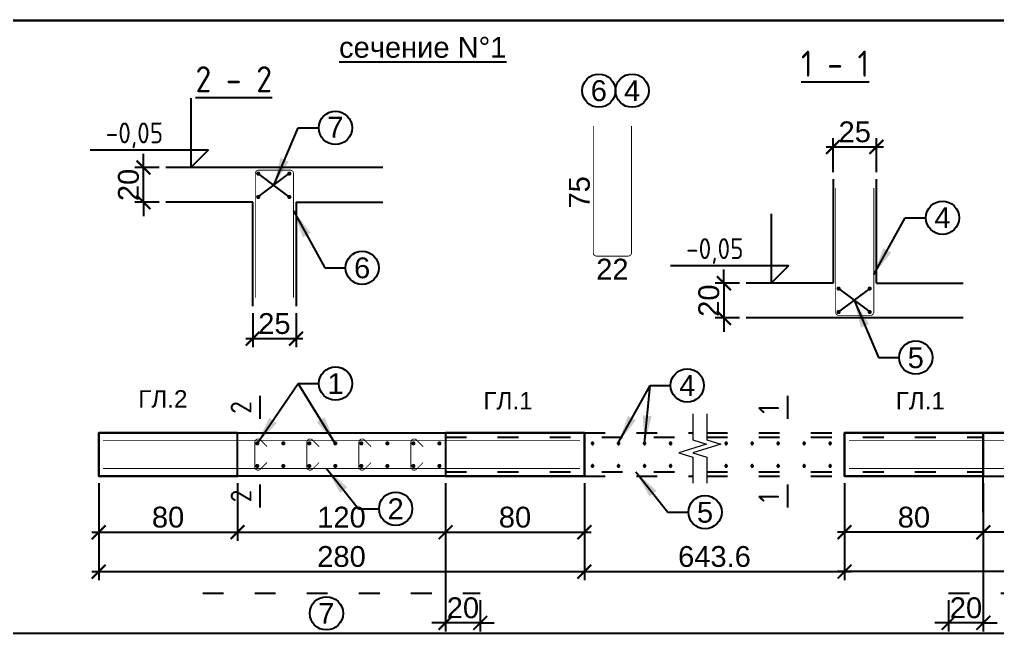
# Model space of a CAD drawing. Header units: millimetres. Extents: x 879 to 91735, y -13728 to 454.
# Drawn here: x 12829 to 13393, y -11700 to -11346 of the extents above; entities that cross this region are included whole.
import ezdxf
from ezdxf.enums import TextEntityAlignment as Align

# ---------------------------------------------------------------- set-up
doc = ezdxf.new("R2010")
doc.units = ezdxf.units.MM
doc.linetypes.add('ACAD_ISO03W100', pattern=[30, 12, -18])
for name, color, linetype in [('1K_SHA', 134, 'Continuous'), ('k_arm', 40, 'Continuous'), ('k_dim_arm', 54, 'Continuous'), ('k_nadpisi', 8, 'Continuous'), ('KTX', 1, 'Continuous'), ('KTXTXT', 4, 'Continuous')]:
    doc.layers.add(name, color=color, linetype=linetype)
doc.layers.add('k_dim', color=2, linetype='Continuous', lineweight=18)
doc.styles.add('ARIAL', font='ARIAL.TTF')
doc.styles.add('DIM', font='romans.shx', dxfattribs={"width": 0.85})
doc.styles.get("Standard").update_dxf_attribs({"font": 'TAHOMA.TTF'})
doc.dimstyles.new('k_', dxfattribs={"dimscale": 4, "dimtxt": 3, "dimasz": 2, "dimexe": 1.25, "dimexo": 1, "dimtad": 1, "dimdec": 1, "dimrnd": 0.5, "dimtxsty": 'Standard', "dimblk": 'ARCHTICK', "dimcen": 2.5, "dimdle": 1, "dimclrd": 8, "dimclre": 8, "dimclrt": 256, "dimadec": 1, "dimazin": 0, "dimtfac": 1, "dimtdec": 1, "dimtix": 1, "dimtmove": 0, "dimatfit": 3, "dimfxl": 0, "dimarcsym": 0})
doc.dimstyles.new('k_arm 1', dxfattribs={"dimscale": 5, "dimtxt": 2.4, "dimasz": 1.125, "dimexe": 1.25, "dimexo": 1.2, "dimgap": 1.6, "dimtad": 1, "dimdec": 0, "dimrnd": 0.5, "dimtxsty": 'Standard', "dimblk": 'ARCHTICK', "dimcen": 2.5, "dimse1": 1, "dimse2": 1, "dimsd1": 1, "dimsd2": 1, "dimclrd": 9, "dimclre": 8, "dimclrt": 256, "dimadec": 1, "dimazin": 0, "dimtfac": 1, "dimtdec": 0, "dimtix": 1, "dimtofl": 0, "dimtmove": 2, "dimatfit": 3, "dimfxl": 0, "dimarcsym": 0})
doc.dimstyles.new('k_zoni', dxfattribs={"dimscale": 4, "dimtxt": 2.5, "dimasz": 4, "dimexe": 0, "dimexo": 0, "dimtad": 1, "dimdec": 1, "dimrnd": 1, "dimtxsty": 'Standard', "dimcen": 2.5, "dimse1": 1, "dimse2": 1, "dimclrd": 256, "dimclre": 8, "dimclrt": 256, "dimadec": 1, "dimazin": 0, "dimtfac": 1, "dimtdec": 1, "dimtix": 1, "dimtmove": 0, "dimatfit": 3, "dimfxl": 0, "dimarcsym": 0})

# ---------------------------------------------------------------- blocks, each defined once
blk = doc.blocks.new('_ARCHTICK')
at = {"color": 0, "linetype": 'ByBlock', "const_width": 0.15}
blk.add_lwpolyline([(-0.5, -0.5), (0.5, 0.5)], dxfattribs=at)
blk = doc.blocks.new('*D1637')
at = {"layer": 'Defpoints', "color": 0}
for p in [(12875.08, -11608.9), (12955.08, -11608.9), (12955.08, -11641.17)]:
    blk.add_point(p, dxfattribs=at)
at = {"layer": 'k_nadpisi', "color": 8, "lineweight": -2}
for p, q in [((12875.08, -11612.9), (12875.08, -11646.17)), ((12955.08, -11612.9), (12955.08, -11646.17)), ((12871.08, -11641.17), (12959.08, -11641.17))]:
    blk.add_line(p, q, dxfattribs=at)
at = {"layer": 'k_nadpisi', "color": 8, "lineweight": -2, "xscale": 8, "yscale": 8, "zscale": 8, "rotation": 180}
blk.add_blockref('_ARCHTICK', (12875.08, -11641.17), dxfattribs=at)
at = {"layer": 'k_nadpisi', "color": 8, "lineweight": -2, "xscale": 8, "yscale": 8, "zscale": 8}
blk.add_blockref('_ARCHTICK', (12955.08, -11641.17), dxfattribs=at)
at = {"layer": 'k_nadpisi', "insert": (12915.08, -11632.55), "char_height": 12, "attachment_point": 5, "style": 'ARIAL'}
blk.add_mtext('80', dxfattribs=at)
blk = doc.blocks.new('*D1638')
at = {"layer": 'Defpoints', "color": 0}
for p in [(12955.08, -11608.9), (13075.08, -11608.9), (13075.08, -11641.17)]:
    blk.add_point(p, dxfattribs=at)
at = {"layer": 'k_nadpisi', "color": 8, "lineweight": -2}
for p, q in [((12955.08, -11612.9), (12955.08, -11646.17)), ((13075.08, -11612.9), (13075.08, -11646.17)), ((12951.08, -11641.17), (13079.08, -11641.17))]:
    blk.add_line(p, q, dxfattribs=at)
at = {"layer": 'k_nadpisi', "color": 8, "lineweight": -2, "xscale": 8, "yscale": 8, "zscale": 8, "rotation": 180}
blk.add_blockref('_ARCHTICK', (12955.08, -11641.17), dxfattribs=at)
at = {"layer": 'k_nadpisi', "color": 8, "lineweight": -2, "xscale": 8, "yscale": 8, "zscale": 8}
blk.add_blockref('_ARCHTICK', (13075.08, -11641.17), dxfattribs=at)
at = {"layer": 'k_nadpisi', "insert": (13015.08, -11632.55), "char_height": 12, "attachment_point": 5, "style": 'ARIAL'}
blk.add_mtext('120', dxfattribs=at)
blk = doc.blocks.new('*D1639')
at = {"layer": 'Defpoints', "color": 0}
for p in [(13075.08, -11608.9), (13155.08, -11608.9), (13155.08, -11641.17)]:
    blk.add_point(p, dxfattribs=at)
at = {"layer": 'k_nadpisi', "color": 8, "lineweight": -2}
for p, q in [((13075.08, -11612.9), (13075.08, -11646.17)), ((13155.08, -11612.9), (13155.08, -11646.17)), ((13071.08, -11641.17), (13159.08, -11641.17))]:
    blk.add_line(p, q, dxfattribs=at)
at = {"layer": 'k_nadpisi', "color": 8, "lineweight": -2, "xscale": 8, "yscale": 8, "zscale": 8, "rotation": 180}
blk.add_blockref('_ARCHTICK', (13075.08, -11641.17), dxfattribs=at)
at = {"layer": 'k_nadpisi', "color": 8, "lineweight": -2, "xscale": 8, "yscale": 8, "zscale": 8}
blk.add_blockref('_ARCHTICK', (13155.08, -11641.17), dxfattribs=at)
at = {"layer": 'k_nadpisi', "insert": (13115.08, -11632.55), "char_height": 12, "attachment_point": 5, "style": 'ARIAL'}
blk.add_mtext('80', dxfattribs=at)
blk = doc.blocks.new('*D1640')
at = {"layer": 'Defpoints', "color": 0}
for p in [(12875.08, -11608.9), (13155.08, -11608.9), (13155.08, -11663.87)]:
    blk.add_point(p, dxfattribs=at)
at = {"layer": 'k_nadpisi', "color": 8, "lineweight": -2}
for p, q in [((12875.08, -11612.9), (12875.08, -11668.87)), ((13155.08, -11612.9), (13155.08, -11668.87)), ((12871.08, -11663.87), (13159.08, -11663.87))]:
    blk.add_line(p, q, dxfattribs=at)
at = {"layer": 'k_nadpisi', "color": 8, "lineweight": -2, "xscale": 8, "yscale": 8, "zscale": 8, "rotation": 180}
blk.add_blockref('_ARCHTICK', (12875.08, -11663.87), dxfattribs=at)
at = {"layer": 'k_nadpisi', "color": 8, "lineweight": -2, "xscale": 8, "yscale": 8, "zscale": 8}
blk.add_blockref('_ARCHTICK', (13155.08, -11663.87), dxfattribs=at)
at = {"layer": 'k_nadpisi', "insert": (13015.08, -11655.24), "char_height": 12, "attachment_point": 5, "style": 'ARIAL'}
blk.add_mtext('280', dxfattribs=at)
blk = doc.blocks.new('*D1642')
at = {"layer": 'Defpoints', "color": 0}
for p in [(13385.08, -11608.9), (13530.08, -11608.9), (13385.08, -11641.17)]:
    blk.add_point(p, dxfattribs=at)
at = {"layer": 'k_nadpisi', "color": 8, "lineweight": -2}
for p, q in [((13385.08, -11612.9), (13385.08, -11646.17)), ((13530.08, -11612.9), (13530.08, -11646.17)), ((13534.08, -11641.17), (13381.08, -11641.17))]:
    blk.add_line(p, q, dxfattribs=at)
at = {"layer": 'k_nadpisi', "color": 8, "lineweight": -2, "xscale": 8, "yscale": 8, "zscale": 8, "rotation": 180}
blk.add_blockref('_ARCHTICK', (13385.08, -11641.17), dxfattribs=at)
at = {"layer": 'k_nadpisi', "color": 8, "lineweight": -2, "xscale": 8, "yscale": 8, "zscale": 8}
blk.add_blockref('_ARCHTICK', (13530.08, -11641.17), dxfattribs=at)
at = {"layer": 'k_nadpisi', "insert": (13457.58, -11632.55), "char_height": 12, "attachment_point": 5, "style": 'ARIAL'}
blk.add_mtext('145', dxfattribs=at)
blk = doc.blocks.new('*D1643')
at = {"layer": 'Defpoints', "color": 0}
for p in [(13305.08, -11608.9), (13385.08, -11608.9), (13305.08, -11641.17)]:
    blk.add_point(p, dxfattribs=at)
at = {"layer": 'k_nadpisi', "color": 8, "lineweight": -2}
for p, q in [((13305.08, -11612.9), (13305.08, -11646.17)), ((13385.08, -11612.9), (13385.08, -11646.17)), ((13389.08, -11641.17), (13301.08, -11641.17))]:
    blk.add_line(p, q, dxfattribs=at)
at = {"layer": 'k_nadpisi', "color": 8, "lineweight": -2, "xscale": 8, "yscale": 8, "zscale": 8, "rotation": 180}
blk.add_blockref('_ARCHTICK', (13305.08, -11641.17), dxfattribs=at)
at = {"layer": 'k_nadpisi', "color": 8, "lineweight": -2, "xscale": 8, "yscale": 8, "zscale": 8}
blk.add_blockref('_ARCHTICK', (13385.08, -11641.17), dxfattribs=at)
at = {"layer": 'k_nadpisi', "insert": (13345.08, -11632.55), "char_height": 12, "attachment_point": 5, "style": 'ARIAL'}
blk.add_mtext('80', dxfattribs=at)
blk = doc.blocks.new('*D1644')
at = {"layer": 'Defpoints', "color": 0}
for p in [(13305.08, -11608.9), (13610.08, -11608.9), (13305.08, -11663.87)]:
    blk.add_point(p, dxfattribs=at)
at = {"layer": 'k_nadpisi', "color": 8, "lineweight": -2}
for p, q in [((13305.08, -11612.9), (13305.08, -11668.87)), ((13610.08, -11612.9), (13610.08, -11668.87)), ((13614.08, -11663.87), (13301.08, -11663.87))]:
    blk.add_line(p, q, dxfattribs=at)
at = {"layer": 'k_nadpisi', "color": 8, "lineweight": -2, "xscale": 8, "yscale": 8, "zscale": 8, "rotation": 180}
blk.add_blockref('_ARCHTICK', (13305.08, -11663.87), dxfattribs=at)
at = {"layer": 'k_nadpisi', "color": 8, "lineweight": -2, "xscale": 8, "yscale": 8, "zscale": 8}
blk.add_blockref('_ARCHTICK', (13610.08, -11663.87), dxfattribs=at)
at = {"layer": 'k_nadpisi', "insert": (13457.58, -11655.24), "char_height": 12, "attachment_point": 5, "style": 'ARIAL'}
blk.add_mtext('305', dxfattribs=at)
blk = doc.blocks.new('*D1646')
at = {"layer": 'Defpoints', "color": 0}
for p in [(13155.08, -11608.9), (13305.08, -11608.9), (13305.08, -11663.87)]:
    blk.add_point(p, dxfattribs=at)
at = {"layer": 'k_nadpisi', "color": 8, "lineweight": -2}
for p, q in [((13155.08, -11612.9), (13155.08, -11668.87)), ((13305.08, -11612.9), (13305.08, -11668.87)), ((13151.08, -11663.87), (13309.08, -11663.87))]:
    blk.add_line(p, q, dxfattribs=at)
at = {"layer": 'k_nadpisi', "color": 8, "lineweight": -2, "xscale": 8, "yscale": 8, "zscale": 8, "rotation": 180}
blk.add_blockref('_ARCHTICK', (13155.08, -11663.87), dxfattribs=at)
at = {"layer": 'k_nadpisi', "color": 8, "lineweight": -2, "xscale": 8, "yscale": 8, "zscale": 8}
blk.add_blockref('_ARCHTICK', (13305.08, -11663.87), dxfattribs=at)
at = {"layer": 'k_nadpisi', "insert": (13230.08, -11655.24), "char_height": 12, "attachment_point": 5, "style": 'ARIAL'}
blk.add_mtext('643.6', dxfattribs=at)
blk = doc.blocks.new('*D1648')
at = {"layer": 'Defpoints', "color": 0}
for p in [(13248.44, -11497.61), (13235.49, -11517.61), (13248.44, -11517.61)]:
    blk.add_point(p, dxfattribs=at)
at = {"layer": 'k_nadpisi', "color": 8, "lineweight": -2}
for p, q in [((13235.49, -11497.61), (13235.49, -11489.61)), ((13244.44, -11497.61), (13230.49, -11497.61)), ((13235.49, -11497.61), (13235.49, -11517.61)), ((13244.44, -11517.61), (13230.49, -11517.61)), ((13235.49, -11517.61), (13235.49, -11525.61))]:
    blk.add_line(p, q, dxfattribs=at)
at = {"layer": 'k_nadpisi', "color": 8, "lineweight": -2, "xscale": 8, "yscale": 8, "zscale": 8}
for p, rotation in [((13235.49, -11497.61), 270), ((13235.49, -11517.61), 90)]:
    blk.add_blockref('_ARCHTICK', p, dxfattribs=dict(at, rotation=rotation))
at = {"layer": 'k_nadpisi', "insert": (13226.86, -11507.61), "char_height": 12, "attachment_point": 5, "rotation": 90, "style": 'ARIAL'}
blk.add_mtext('20', dxfattribs=at)
blk = doc.blocks.new('*D1649')
at = {"layer": 'Defpoints', "color": 0}
for p in [(13323.44, -11418.97), (13298.44, -11437.61), (13323.44, -11437.61)]:
    blk.add_point(p, dxfattribs=at)
at = {"layer": 'k_nadpisi', "color": 8, "lineweight": -2}
for p, q in [((13298.44, -11433.61), (13298.44, -11413.97)), ((13323.44, -11433.61), (13323.44, -11413.97)), ((13294.44, -11418.97), (13327.44, -11418.97))]:
    blk.add_line(p, q, dxfattribs=at)
at = {"layer": 'k_nadpisi', "color": 8, "lineweight": -2, "xscale": 8, "yscale": 8, "zscale": 8, "rotation": 180}
blk.add_blockref('_ARCHTICK', (13298.44, -11418.97), dxfattribs=at)
at = {"layer": 'k_nadpisi', "color": 8, "lineweight": -2, "xscale": 8, "yscale": 8, "zscale": 8}
blk.add_blockref('_ARCHTICK', (13323.44, -11418.97), dxfattribs=at)
at = {"layer": 'k_nadpisi', "insert": (13310.94, -11410.34), "char_height": 12, "attachment_point": 5, "style": 'ARIAL'}
blk.add_mtext('25', dxfattribs=at)
blk = doc.blocks.new('*D1650')
at = {"layer": 'Defpoints', "color": 0}
for p in [(13160.24, -11406.91), (13160.24, -11481.91), (13171.24, -11481.91)]:
    blk.add_point(p, dxfattribs=at)
at = {"layer": 'k_nadpisi', "insert": (13152.24, -11445.16), "char_height": 12, "attachment_point": 5, "rotation": 90, "style": 'ARIAL'}
blk.add_mtext('75', dxfattribs=at)
blk = doc.blocks.new('*D1651')
at = {"layer": 'Defpoints', "color": 0}
for p in [(13160.24, -11480.03), (13182.24, -11480.03), (13182.24, -11503.45)]:
    blk.add_point(p, dxfattribs=at)
at = {"layer": 'k_nadpisi', "insert": (13171.24, -11489.43), "char_height": 12, "attachment_point": 5, "style": 'ARIAL'}
blk.add_mtext('22', dxfattribs=at)
blk = doc.blocks.new('*D1652')
at = {"layer": 'Defpoints', "color": 0}
for p in [(12900.92, -11430.89), (12913.87, -11430.89), (12913.87, -11450.89)]:
    blk.add_point(p, dxfattribs=at)
at = {"layer": 'k_nadpisi', "color": 8, "lineweight": -2}
for p, q in [((12900.92, -11430.89), (12900.92, -11422.89)), ((12909.87, -11430.89), (12895.92, -11430.89)), ((12900.92, -11450.89), (12900.92, -11430.89)), ((12909.87, -11450.89), (12895.92, -11450.89)), ((12900.92, -11450.89), (12900.92, -11458.89))]:
    blk.add_line(p, q, dxfattribs=at)
at = {"layer": 'k_nadpisi', "color": 8, "lineweight": -2, "xscale": 8, "yscale": 8, "zscale": 8}
for p, rotation in [((12900.92, -11430.89), 270), ((12900.92, -11450.89), 90)]:
    blk.add_blockref('_ARCHTICK', p, dxfattribs=dict(at, rotation=rotation))
at = {"layer": 'k_nadpisi', "insert": (12892.29, -11440.89), "char_height": 12, "attachment_point": 5, "rotation": 90, "style": 'ARIAL'}
blk.add_mtext('20', dxfattribs=at)
blk = doc.blocks.new('*D1653')
at = {"layer": 'Defpoints', "color": 0}
for p in [(12963.87, -11510.89), (12988.87, -11510.89), (12988.87, -11529.53)]:
    blk.add_point(p, dxfattribs=at)
at = {"layer": 'k_nadpisi', "color": 8, "lineweight": -2}
for p, q in [((12963.87, -11514.89), (12963.87, -11534.53)), ((12988.87, -11514.89), (12988.87, -11534.53)), ((12959.87, -11529.53), (12992.87, -11529.53))]:
    blk.add_line(p, q, dxfattribs=at)
at = {"layer": 'k_nadpisi', "color": 8, "lineweight": -2, "xscale": 8, "yscale": 8, "zscale": 8, "rotation": 180}
blk.add_blockref('_ARCHTICK', (12963.87, -11529.53), dxfattribs=at)
at = {"layer": 'k_nadpisi', "color": 8, "lineweight": -2, "xscale": 8, "yscale": 8, "zscale": 8}
blk.add_blockref('_ARCHTICK', (12988.87, -11529.53), dxfattribs=at)
at = {"layer": 'k_nadpisi', "insert": (12976.37, -11520.9), "char_height": 12, "attachment_point": 5, "style": 'ARIAL'}
blk.add_mtext('25', dxfattribs=at)
blk = doc.blocks.new('*D1654')
at = {"layer": 'Defpoints', "color": 0}
for p in [(13075.08, -11608.9), (13095.08, -11676.39), (13075.08, -11693.44)]:
    blk.add_point(p, dxfattribs=at)
at = {"layer": 'k_nadpisi', "color": 8, "lineweight": -2}
for p, q in [((13075.08, -11612.9), (13075.08, -11698.44)), ((13095.08, -11680.39), (13095.08, -11698.44)), ((13075.08, -11693.44), (13067.08, -11693.44)), ((13095.08, -11693.44), (13075.08, -11693.44)), ((13095.08, -11693.44), (13103.08, -11693.44))]:
    blk.add_line(p, q, dxfattribs=at)
at = {"layer": 'k_nadpisi', "color": 8, "lineweight": -2, "xscale": 8, "yscale": 8, "zscale": 8}
blk.add_blockref('_ARCHTICK', (13075.08, -11693.44), dxfattribs=at)
at = {"layer": 'k_nadpisi', "color": 8, "lineweight": -2, "xscale": 8, "yscale": 8, "zscale": 8, "rotation": 180}
blk.add_blockref('_ARCHTICK', (13095.08, -11693.44), dxfattribs=at)
at = {"layer": 'k_nadpisi', "insert": (13085.08, -11684.81), "char_height": 12, "attachment_point": 5, "style": 'ARIAL'}
blk.add_mtext('20', dxfattribs=at)
blk = doc.blocks.new('*D1655')
at = {"layer": 'Defpoints', "color": 0}
for p in [(13385.08, -11608.9), (13365.08, -11676.39), (13365.08, -11693.43)]:
    blk.add_point(p, dxfattribs=at)
at = {"layer": 'k_nadpisi', "color": 8, "lineweight": -2}
for p, q in [((13385.08, -11612.9), (13385.08, -11698.43)), ((13365.08, -11680.39), (13365.08, -11698.43)), ((13365.08, -11693.43), (13357.08, -11693.43)), ((13385.08, -11693.43), (13365.08, -11693.43)), ((13385.08, -11693.43), (13393.08, -11693.43))]:
    blk.add_line(p, q, dxfattribs=at)
at = {"layer": 'k_nadpisi', "color": 8, "lineweight": -2, "xscale": 8, "yscale": 8, "zscale": 8}
blk.add_blockref('_ARCHTICK', (13365.08, -11693.43), dxfattribs=at)
at = {"layer": 'k_nadpisi', "color": 8, "lineweight": -2, "xscale": 8, "yscale": 8, "zscale": 8, "rotation": 180}
blk.add_blockref('_ARCHTICK', (13385.08, -11693.43), dxfattribs=at)
at = {"layer": 'k_nadpisi', "insert": (13375.08, -11684.8), "char_height": 12, "attachment_point": 5, "style": 'ARIAL'}
blk.add_mtext('20', dxfattribs=at)

msp = doc.modelspace()

# ---------------------------------------------------------------- linework, layer by layer
at = {"layer": '1K_SHA'}
for points in [[(13038.873, -11430.886), (12913.873, -11430.886)], [(13298.442, -11437.608), (13298.442, -11497.608)], [(13323.442, -11497.608), (13323.442, -11437.608)], [(12963.873, -11450.886), (12913.873, -11450.886)], [(12963.873, -11510.886), (12963.873, -11450.886)], [(12988.873, -11450.886), (12988.873, -11510.886)], [(12988.873, -11450.886), (13038.873, -11450.886)], [(13298.442, -11497.608), (13248.442, -11497.608)], [(13323.442, -11497.608), (13373.442, -11497.608)], [(13373.442, -11517.608), (13248.442, -11517.608)], [(12875.079, -11583.897), (13155.079, -11583.897), (13155.079, -11608.897), (12875.079, -11608.897), (12875.079, -11583.897)], [(13610.079, -11583.897), (13305.079, -11583.897), (13305.079, -11608.897), (13610.079, -11608.897), (13610.079, -11583.897)], [(13385.079, -11629.536), (13385.079, -11583.897), (13410.079, -11583.897), (13410.079, -11629.536)]]:
    msp.add_lwpolyline(points, dxfattribs=at)
for points in [[(12875.079, -11608.897), (12955.079, -11608.897), (12955.079, -11583.897), (12875.079, -11583.897)], [(13075.079, -11608.897), (13155.079, -11608.897), (13155.079, -11583.897), (13075.079, -11583.897)], [(13385.079, -11608.897), (13305.079, -11608.897), (13305.079, -11583.897), (13385.079, -11583.897)]]:
    msp.add_lwpolyline(points, close=True, dxfattribs=at)
at = {"layer": '1K_SHA', "linetype": 'ACAD_ISO03W100'}
for points in [[(13155.079, -11583.897), (13217.582, -11583.897)], [(13225.665, -11583.897), (13305.079, -11583.897)], [(13155.079, -11608.897), (13217.582, -11608.897)], [(13225.665, -11608.897), (13305.079, -11608.897)]]:
    msp.add_lwpolyline(points, dxfattribs=at)
at = {"layer": 'k_arm', "color": 2, "const_width": 0.5}
for points in [[(13182.244, -11406.91), (13182.244, -11480.035, -0.4142136), (13180.369, -11481.91), (13162.119, -11481.91, -0.4142136), (13160.244, -11480.035), (13160.244, -11406.91)], [(12987.373, -11505.886), (12987.373, -11434.261, 0.4142136), (12985.498, -11432.386), (12967.248, -11432.386, 0.4142136), (12965.373, -11434.261), (12965.373, -11505.886)], [(13321.942, -11442.608), (13321.942, -11514.233, -0.4142136), (13320.067, -11516.108), (13301.817, -11516.108, -0.4142136), (13299.942, -11514.233), (13299.942, -11442.608)], [(12972.138, -11600.989), (12968.279, -11604.848, -0.6681786), (12965.079, -11603.522), (12965.079, -11589.272, -0.6681786), (12968.279, -11587.946), (12972.138, -11591.805)], [(13002.138, -11600.989), (12998.279, -11604.848, -0.6681786), (12995.079, -11603.522), (12995.079, -11589.272, -0.6681786), (12998.279, -11587.946), (13002.138, -11591.805)], [(13032.138, -11600.989), (13028.279, -11604.848, -0.6681786), (13025.079, -11603.522), (13025.079, -11589.272, -0.6681786), (13028.279, -11587.946), (13032.138, -11591.805)], [(13062.138, -11600.989), (13058.279, -11604.848, -0.6681786), (13055.079, -11603.522), (13055.079, -11589.272, -0.6681786), (13058.279, -11587.946), (13062.138, -11591.805)]]:
    msp.add_lwpolyline(points, format="xyb", dxfattribs=at)
at = {"layer": 'k_arm', "const_width": 1.2, "flags": 128}
for points in [[(12966.457, -11434.34, -1), (12967.657, -11434.34, -1)], [(12984.389, -11434.34, -1), (12985.589, -11434.34, -1)], [(12966.457, -11447.834, -1), (12967.657, -11447.834, -1)], [(12984.389, -11447.834, -1), (12985.589, -11447.834, -1)], [(13301.026, -11500.66, 1), (13302.226, -11500.66, 1)], [(13318.958, -11500.66, 1), (13320.158, -11500.66, 1)], [(13301.026, -11514.154, 1), (13302.226, -11514.154, 1)], [(13318.958, -11514.154, 1), (13320.158, -11514.154, 1)], [(12965.91, -11589.935, 1), (12967.11, -11589.935, 1)], [(12980.91, -11589.935, 1), (12982.11, -11589.935, 1)], [(12995.91, -11589.935, 1), (12997.11, -11589.935, 1)], [(13010.91, -11589.935, 1), (13012.11, -11589.935, 1)], [(13025.91, -11589.935, 1), (13027.11, -11589.935, 1)], [(13040.91, -11589.935, 1), (13042.11, -11589.935, 1)], [(13055.91, -11589.935, 1), (13057.11, -11589.935, 1)], [(13070.91, -11589.935, 1), (13072.11, -11589.935, 1)], [(12965.91, -11602.935, -1), (12967.11, -11602.935, -1)], [(12980.91, -11602.935, -1), (12982.11, -11602.935, -1)], [(12995.91, -11602.935, -1), (12997.11, -11602.935, -1)], [(13010.91, -11602.935, -1), (13012.11, -11602.935, -1)], [(13025.91, -11602.935, -1), (13027.11, -11602.935, -1)], [(13040.91, -11602.935, -1), (13042.11, -11602.935, -1)], [(13055.91, -11602.935, -1), (13057.11, -11602.935, -1)], [(13070.91, -11602.935, -1), (13072.11, -11602.935, -1)]]:
    msp.add_lwpolyline(points, format="xyb", close=True, dxfattribs=at)
at = {"layer": 'k_arm', "color": 2, "const_width": 0.5}
for points in [[(12877.579, -11588.397), (13152.579, -11588.401)], [(13582.579, -11588.397), (13307.579, -11588.401)], [(12877.579, -11604.397), (13152.579, -11604.393)], [(13582.579, -11604.397), (13307.579, -11604.393)]]:
    msp.add_lwpolyline(points, dxfattribs=at)
at = {"layer": 'k_arm', "color": 2, "linetype": 'ACAD_ISO03W100'}
for points in [[(13075.079, -11586.397), (13217.582, -11586.399)], [(13225.665, -11586.399), (13385.079, -11586.401)], [(13075.079, -11606.397), (13217.582, -11606.395)], [(13225.665, -11606.395), (13385.079, -11606.393)], [(12935.079, -11676.389), (13095.079, -11676.389)], [(13365.079, -11676.389), (13550.079, -11676.389)]]:
    msp.add_lwpolyline(points, dxfattribs=at)
for points in [[(13159.196, -11589.935, 1), (13160.396, -11589.935, 1)], [(13174.196, -11589.935, 1), (13175.396, -11589.935, 1)], [(13189.196, -11589.935, 1), (13190.396, -11589.935, 1)], [(13204.196, -11589.935, 1), (13205.396, -11589.935, 1)], [(13236.183, -11589.935, 1), (13237.383, -11589.935, 1)], [(13251.183, -11589.935, 1), (13252.383, -11589.935, 1)], [(13266.183, -11589.935, 1), (13267.383, -11589.935, 1)], [(13281.183, -11589.935, 1), (13282.383, -11589.935, 1)], [(13296.183, -11589.935, 1), (13297.383, -11589.935, 1)], [(13159.196, -11602.935, -1), (13160.396, -11602.935, -1)], [(13174.196, -11602.935, -1), (13175.396, -11602.935, -1)], [(13189.196, -11602.935, -1), (13190.396, -11602.935, -1)], [(13204.196, -11602.935, -1), (13205.396, -11602.935, -1)], [(13236.183, -11602.935, -1), (13237.383, -11602.935, -1)], [(13251.183, -11602.935, -1), (13252.383, -11602.935, -1)], [(13266.183, -11602.935, -1), (13267.383, -11602.935, -1)], [(13281.183, -11602.935, -1), (13282.383, -11602.935, -1)], [(13296.183, -11602.935, -1), (13297.383, -11602.935, -1)]]:
    msp.add_lwpolyline(points, format="xyb", close=True, dxfattribs=at)
at = {"layer": 'k_dim'}
for points in [[(13217.582, -11572.84), (13217.582, -11587.84), (13225.582, -11590.34), (13209.582, -11595.34), (13217.582, -11597.84), (13217.582, -11612.84)], [(13225.665, -11572.84), (13225.665, -11587.84), (13233.665, -11590.34), (13217.665, -11595.34), (13225.665, -11597.84), (13225.665, -11612.84)]]:
    msp.add_lwpolyline(points, dxfattribs=at)
at = {"layer": 'k_dim_arm'}
for points in [[(12967.057, -11447.834), (12984.989, -11434.34)], [(12984.989, -11447.834), (12967.057, -11434.34)], [(13301.626, -11500.66), (13319.558, -11514.154)], [(13319.558, -11500.66), (13301.626, -11514.154)]]:
    msp.add_lwpolyline(points, dxfattribs=at)
for centre in [(13163.41, -11386.514), (13182.61, -11386.514), (13011.559, -11408.012), (13361.539, -11459.793), (13026.97, -11488.702), (13346.128, -11540.483), (13011.648, -11555.461), (13214.393, -11556.52), (13046.298, -11627.61), (13224.635, -11629.611), (13006.349, -11687.959)]:
    msp.add_circle(centre, 9.6, dxfattribs=at)
at = {"layer": 'k_nadpisi'}
for points in [[(13443.578, -11346.057), (13443.578, -11346.057), (12824.193, -11346.057), (12824.193, -10992.563), (13443.578, -10992.563), (13443.578, -11194.073)], [(13443.578, -11699.55), (13443.578, -11699.55), (12824.193, -11699.55), (12824.193, -11346.057), (13443.578, -11346.057), (13443.578, -11547.566)]]:
    msp.add_lwpolyline(points, dxfattribs=at)
at = {"layer": 'KTX'}
for p, q in [((12968.167, -11575.788), (12968.167, -11562.588)), ((13272.389, -11575.788), (13272.389, -11562.588)), ((12968.167, -11626.861), (12968.167, -11613.661)), ((13272.389, -11626.861), (13272.389, -11613.661))]:
    msp.add_line(p, q, dxfattribs=at)
for points in [[(12928.24, -11390.886), (12928.24, -11430.886), (12938.24, -11420.886), (12870.24, -11420.886)], [(13262.809, -11457.608), (13262.809, -11497.608), (13272.809, -11487.608), (13204.809, -11487.608)]]:
    msp.add_lwpolyline(points, dxfattribs=at)

# ---------------------------------------------------------------- texts
at = {"layer": 'k_dim_arm', "style": 'ARIAL'}
for s, p in [('6', (13163.41, -11386.514)), ('4', (13182.61, -11386.514)), ('7', (13011.559, -11407.594)), ('4', (13361.539, -11459.793)), ('6', (13026.97, -11488.702)), ('5', (13346.128, -11540.532)), ('1', (13011.648, -11555.461)), ('4', (13214.393, -11556.52)), ('2', (13046.298, -11627.659)), ('5', (13224.635, -11629.66)), ('7', (13006.349, -11687.959))]:
    msp.add_text(s, height=12, dxfattribs=at).set_placement(p, align=Align.MIDDLE_CENTER)
at = {"layer": 'k_nadpisi', "style": 'ARIAL'}
for s, height, p in [('%%uсечение N%%d1', 12, (13061.907, -11367.526)), ('ГЛ.2', 10, (12912.064, -11569.272)), ('ГЛ.1', 10, (13111.074, -11570.39)), ('ГЛ.1', 10, (13348.722, -11570.39))]:
    msp.add_text(s, height=height, dxfattribs=at).set_placement(p, align=Align.CENTER)
at = {"layer": 'KTXTXT', "style": 'DIM', "width": 0.85}
for s, height, p in [('%%U1 - 1', 15, (13279.978, -11378.452)), ('%%U2 - 2', 15, (12930.908, -11387.429)), ('-0,05', 12, (12879.126, -11416.886)), ('-0,05', 12, (13213.695, -11483.608))]:
    msp.add_text(s, height=height, dxfattribs=at).set_placement(p)
for s, p in [('2', (12963.167, -11572.845)), ('1', (13267.389, -11572.845)), ('2', (12963.167, -11623.918)), ('1', (13267.389, -11623.918))]:
    msp.add_text(s, height=12, rotation=90, dxfattribs=at).set_placement(p)

# ---------------------------------------------------------------- dimensions: what is measured, and where the dimension line sits
at = {"layer": 'k_nadpisi'}
for base, p1, p2, dimstyle, override, picture, middle in [((13323.442, -11418.969), (13298.442, -11437.608), (13323.442, -11437.608), 'k_', {"dimtxsty": 'ARIAL', "dimtmove": 1}, '*D1649', (13310.942, -11410.342)), ((13182.244, -11503.452), (13160.244, -11480.035), (13182.244, -11480.035), 'k_arm 1', {"dimtxsty": 'ARIAL'}, '*D1651', (13171.244, -11489.428)), ((12988.873, -11529.526), (12963.873, -11510.886), (12988.873, -11510.886), 'k_', {"dimtxsty": 'ARIAL', "dimtmove": 1}, '*D1653', (12976.373, -11520.899)), ((12955.079, -11641.174), (12875.079, -11608.897), (12955.079, -11608.897), 'k_', {"dimtxsty": 'ARIAL', "dimtmove": 1}, '*D1637', (12915.079, -11632.547)), ((13155.079, -11663.868), (12875.079, -11608.897), (13155.079, -11608.897), 'k_', {"dimtxsty": 'ARIAL', "dimtmove": 1}, '*D1640', (13015.079, -11655.241)), ((13075.079, -11641.174), (12955.079, -11608.897), (13075.079, -11608.897), 'k_', {"dimtxsty": 'ARIAL', "dimtmove": 1}, '*D1638', (13015.079, -11632.547)), ((13075.079, -11693.438), (13095.079, -11676.389), (13075.079, -11608.897), 'k_', {"dimtxsty": 'ARIAL', "dimtmove": 1}, '*D1654', (13085.079, -11684.811)), ((13155.079, -11641.174), (13075.079, -11608.897), (13155.079, -11608.897), 'k_', {"dimtxsty": 'ARIAL', "dimtmove": 1}, '*D1639', (13115.079, -11632.547)), ((13365.079, -11693.428), (13385.079, -11608.897), (13365.079, -11676.389), 'k_', {"dimtxsty": 'ARIAL', "dimtmove": 1}, '*D1655', (13375.079, -11684.801))]:
    dim = msp.add_linear_dim(base=base, p1=p1, p2=p2, dimstyle=dimstyle, override=override, dxfattribs=at)
    dim.commit()
    dim.dimension.update_dxf_attribs({"geometry": picture, "text_midpoint": middle})
dim = msp.add_linear_dim(base=(13160.244, -11481.91), p1=(13160.244, -11406.91), p2=(13171.244, -11481.91), angle=90, dimstyle='k_arm 1', override={"dimtxsty": 'ARIAL'}, dxfattribs=at)
dim.commit()
dim.dimension.update_dxf_attribs({"geometry": '*D1650', "text_midpoint": (13152.244, -11445.16), "dimtype": 160})
for base, p1, p2, angle, picture, middle in [((12900.92, -11430.886), (12913.873, -11450.886), (12913.873, -11430.886), 270, '*D1652', (12892.293, -11440.886)), ((13235.489, -11517.608), (13248.442, -11497.608), (13248.442, -11517.608), 90, '*D1648', (13226.862, -11507.608)), ((13305.079, -11641.174), (13385.079, -11608.897), (13305.079, -11608.897), 180, '*D1643', (13345.079, -11632.547)), ((13305.079, -11663.868), (13610.079, -11608.897), (13305.079, -11608.897), 180, '*D1644', (13457.579, -11655.237)), ((13385.079, -11641.174), (13530.079, -11608.897), (13385.079, -11608.897), 180, '*D1642', (13457.579, -11632.547))]:
    dim = msp.add_linear_dim(base=base, p1=p1, p2=p2, angle=angle, dimstyle='k_', override={"dimtxsty": 'ARIAL', "dimtmove": 1}, dxfattribs=at)
    dim.commit()
    dim.dimension.update_dxf_attribs({"geometry": picture, "text_midpoint": middle})
dim = msp.add_linear_dim(base=(13305.079, -11663.868), p1=(13155.079, -11608.897), p2=(13305.079, -11608.897), text='643.6', dimstyle='k_', override={"dimtxsty": 'ARIAL', "dimtmove": 1}, dxfattribs=at)
dim.commit()
dim.dimension.update_dxf_attribs({"geometry": '*D1646', "text_midpoint": (13230.079, -11655.237)})

# ---------------------------------------------------------------- leaders
at = {"layer": 'k_dim_arm'}
for points in [[(12976.023, -11441.087), (12990.091, -11408.012), (13001.959, -11408.012)], [(12987.373, -11455.886), (13005.502, -11488.702), (13017.37, -11488.702)], [(13321.942, -11492.608), (13340.071, -11459.793), (13351.939, -11459.793)], [(13310.592, -11507.407), (13324.66, -11540.483), (13336.528, -11540.483)], [(12966.51, -11589.935), (12990.18, -11555.461), (13002.048, -11555.461)], [(13011.51, -11589.935), (12990.18, -11555.461), (13002.048, -11555.461)], [(13174.796, -11589.335), (13192.924, -11556.52), (13204.793, -11556.52)], [(13189.796, -11589.935), (13192.924, -11556.52), (13204.793, -11556.52)], [(13006.374, -11604.395), (13024.829, -11627.61), (13036.698, -11627.61)], [(13184.712, -11606.396), (13203.167, -11629.611), (13215.035, -11629.611)]]:
    msp.add_leader(points, dimstyle='k_zoni', override={"dimtad": 0, "dimtxsty": 'ARIAL'}, dxfattribs=at)

doc.saveas('drawing.dxf')
